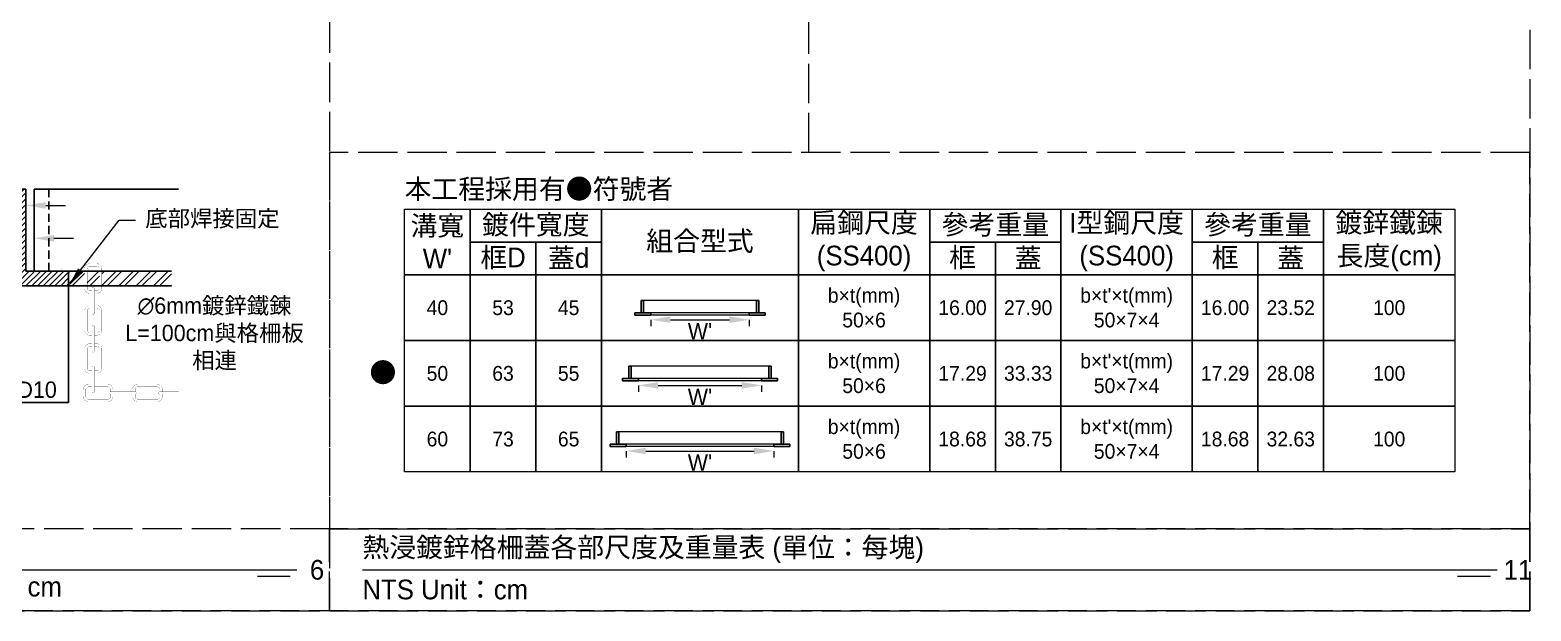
# Model space of a CAD drawing. Extents: x -2640 to 1802, y -2159 to 447.
# Drawn here: x -457 to 0.3, y -1114 to -937.1 of the extents above; entities that cross this region are included whole.
import ezdxf
from ezdxf import colors
from ezdxf.entities.mleader import LeaderData, LeaderLine
from ezdxf.math import Vec2, Vec3

# ---------------------------------------------------------------- set-up
doc = ezdxf.new("R2010")
doc.units = 0
doc.header["$MEASUREMENT"] = 0
doc.linetypes.add('ACAD_ISO02W100', pattern=[15, 12, -3])
doc.linetypes.add('HIDDEN', pattern=[0.375, 0.25, -0.125])
for name, color, linetype, lineweight in [('一、1.基本-圖框', 7, 'Continuous', 20), ('二、1.繪圖-既有設施', 8, 'Continuous', 20), ('二、2.繪圖-施作項目', 181, 'Continuous', 30), ('二、6.繪圖-其他施作項目', 35, 'Continuous', 30)]:
    doc.layers.add(name, color=color, linetype=linetype, lineweight=lineweight)
doc.layers.add('一、4.基本-隱藏', color=9, linetype='ACAD_ISO02W100', lineweight=20, plot=False)
doc.layers.add('三、3.文字-註解文字', color=2, linetype='Continuous')
doc.styles.add('次圖名(詳圖)', font='MS PGothic.ttf', dxfattribs={"height": 6})
doc.styles.add('註解文字(詳圖)', font='MS PGothic.ttf', dxfattribs={"height": 5})
doc.dimstyles.new('註解文字(詳圖)', dxfattribs={"dimtxt": 5, "dimasz": 6, "dimexe": 2, "dimexo": 5, "dimgap": 1, "dimtad": 2, "dimzin": 0, "dimdsep": 46, "dimtxsty": '註解文字(詳圖)', "dimcen": 0.1, "dimclrd": 144, "dimclre": 144, "dimclrt": 256, "dimadec": 0, "dimazin": 0, "dimtfac": 1, "dimtofl": 0, "dimtmove": 0, "dimatfit": 3, "dimfxlon": 1, "dimtolj": 1, "dimtzin": 0, "dimlwd": -1, "dimlwe": -1, "dimarcsym": 1})

# ---------------------------------------------------------------- blocks, each defined once
blk = doc.blocks.new('_DotBlank')
at = {"color": 0, "linetype": 'ByBlock', "lineweight": -2}
blk.add_line((-0.5, 0), (-1, 0), dxfattribs=at)
blk.add_circle((0, 0), 0.5, dxfattribs=at)
blk = doc.blocks.new('*D59')
at = {"layer": 'Defpoints', "color": 0, "transparency": 16777216}
for p in [(-462.69, -985.5), (-458.19, -985.5), (-462.69, -990.5)]:
    blk.add_point(p, dxfattribs=at)
at = {"layer": '三、3.文字-註解文字', "color": 144, "transparency": 16777216}
for p, q in [((-468.69, -990.5), (-484.79, -990.5)), ((-462.69, -990.5), (-462.69, -992.5)), ((-458.19, -990.5), (-458.19, -992.5)), ((-452.19, -990.5), (-446.19, -990.5))]:
    blk.add_line(p, q, dxfattribs=at)
for points in [[(-468.69, -989.5), (-468.69, -991.5), (-462.69, -990.5)], [(-452.19, -989.5), (-452.19, -991.5), (-458.19, -990.5)]]:
    blk.add_solid(points, dxfattribs=at)
at = {"layer": '三、3.文字-註解文字', "transparency": 16777216, "insert": (-479.74, -994), "char_height": 5, "attachment_point": 5, "style": '註解文字(詳圖)'}
blk.add_mtext('\\A1;0.9', dxfattribs=at)
blk = doc.blocks.new('*D58')
at = {"layer": 'Defpoints', "color": 0, "transparency": 16777216}
for p in [(-458.19, -1000.19), (-458.19, -1000.5), (-455.69, -1000.19)]:
    blk.add_point(p, dxfattribs=at)
at = {"layer": '三、3.文字-註解文字', "color": 144, "transparency": 16777216}
for p, q in [((-464.19, -1000.5), (-480.32, -1000.5)), ((-458.19, -1000.5), (-458.19, -1002.5)), ((-455.69, -1000.5), (-455.69, -1002.5)), ((-449.69, -1000.5), (-443.69, -1000.5))]:
    blk.add_line(p, q, dxfattribs=at)
for points in [[(-464.19, -999.5), (-464.19, -1001.5), (-458.19, -1000.5)], [(-449.69, -999.5), (-449.69, -1001.5), (-455.69, -1000.5)]]:
    blk.add_solid(points, dxfattribs=at)
at = {"layer": '三、3.文字-註解文字', "transparency": 16777216, "insert": (-475.26, -1004), "char_height": 5, "attachment_point": 5, "style": '註解文字(詳圖)'}
blk.add_mtext('\\A1;0.5', dxfattribs=at)
blk = doc.blocks.new('*D74')
at = {"layer": 'Defpoints', "color": 0, "transparency": 16777216}
for p in [(-267.85, -1023.88), (-237.85, -1023.88), (-237.85, -1025.29)]:
    blk.add_point(p, dxfattribs=at)
at = {"layer": '三、3.文字-註解文字', "color": 144, "transparency": 16777216}
for p, q in [((-267.85, -1025.29), (-267.85, -1027.29)), ((-261.85, -1025.29), (-243.85, -1025.29)), ((-237.85, -1025.29), (-237.85, -1027.29))]:
    blk.add_line(p, q, dxfattribs=at)
for points in [[(-261.85, -1024.29), (-261.85, -1026.29), (-267.85, -1025.29)], [(-243.85, -1024.29), (-243.85, -1026.29), (-237.85, -1025.29)]]:
    blk.add_solid(points, dxfattribs=at)
at = {"layer": '三、3.文字-註解文字', "transparency": 16777216, "insert": (-252.85, -1028.79), "char_height": 5, "attachment_point": 5, "style": '註解文字(詳圖)'}
blk.add_mtext("\\A1;W'", dxfattribs=at)
blk = doc.blocks.new('*D78')
at = {"layer": 'Defpoints', "color": 0, "transparency": 16777216}
for p in [(-271.6, -1043.88), (-234.1, -1043.88), (-234.1, -1045.29)]:
    blk.add_point(p, dxfattribs=at)
at = {"layer": '三、3.文字-註解文字', "color": 144, "transparency": 16777216}
for p, q in [((-271.6, -1045.29), (-271.6, -1047.29)), ((-265.6, -1045.29), (-240.1, -1045.29)), ((-234.1, -1045.29), (-234.1, -1047.29))]:
    blk.add_line(p, q, dxfattribs=at)
for points in [[(-265.6, -1044.29), (-265.6, -1046.29), (-271.6, -1045.29)], [(-240.1, -1044.29), (-240.1, -1046.29), (-234.1, -1045.29)]]:
    blk.add_solid(points, dxfattribs=at)
at = {"layer": '三、3.文字-註解文字', "transparency": 16777216, "insert": (-252.85, -1048.79), "char_height": 5, "attachment_point": 5, "style": '註解文字(詳圖)'}
blk.add_mtext("\\A1;W'", dxfattribs=at)
blk = doc.blocks.new('*D79')
at = {"layer": 'Defpoints', "color": 0, "transparency": 16777216}
for p in [(-275.35, -1063.88), (-230.35, -1063.88), (-230.35, -1065.29)]:
    blk.add_point(p, dxfattribs=at)
at = {"layer": '三、3.文字-註解文字', "color": 144, "transparency": 16777216}
for p, q in [((-275.35, -1065.29), (-275.35, -1067.29)), ((-269.35, -1065.29), (-236.35, -1065.29)), ((-230.35, -1065.29), (-230.35, -1067.29))]:
    blk.add_line(p, q, dxfattribs=at)
for points in [[(-269.35, -1064.29), (-269.35, -1066.29), (-275.35, -1065.29)], [(-236.35, -1064.29), (-236.35, -1066.29), (-230.35, -1065.29)]]:
    blk.add_solid(points, dxfattribs=at)
at = {"layer": '三、3.文字-註解文字', "transparency": 16777216, "insert": (-252.85, -1068.79), "char_height": 5, "attachment_point": 5, "style": '註解文字(詳圖)'}
blk.add_mtext("\\A1;W'", dxfattribs=at)

msp = doc.modelspace()

# ---------------------------------------------------------------- hatches: boundary and pattern name
at = {"layer": '二、2.繪圖-施作項目'}
h = msp.add_hatch(dxfattribs=at)
h.set_pattern_fill('ANSI31', color=256, scale=10)
h.set_pattern_definition([(45, (-409.7585, 28.7088), (-0.8838835, 0.8838835), [])])
h.paths.add_polyline_path([(-462.693, -1010.5), (-477.693, -1010.5), (-477.693, -1015), (-445.193, -1015), (-445.193, -1010.5), (-458.193, -1010.5), (-458.193, -985.5), (-462.693, -985.5)])
at = {"layer": '二、6.繪圖-其他施作項目'}
h = msp.add_hatch(dxfattribs=at)
h.set_pattern_fill('ANSI32', color=256, scale=10)
h.set_pattern_definition([(45, (-409.7585, 28.709), (-2.65165, 2.65165), []), (45, (-407.9907, 28.709), (-2.65165, 2.65165), [])])
h.paths.add_polyline_path([(-435.818, -1010.5), (-439.568, -1010.5), (-439.568, -1015), (-435.818, -1015)])
h.paths.add_polyline_path([(-440.318, -1010.5), (-445.193, -1010.5), (-445.193, -1015), (-440.318, -1015)])
h.paths.add_polyline_path([(-413.828, -1015), (-413.828, -1010.5), (-435.068, -1010.5), (-435.068, -1015)])

# ---------------------------------------------------------------- linework, layer by layer
at = {"layer": '一、1.基本-圖框'}
for points in [[(-342.847, -991.663), (-322.847, -991.663), (-322.847, -1011.663), (-342.847, -1011.663)], [(-342.847, -991.663), (-22.847, -991.663), (-22.847, -1071.663), (-342.847, -1071.663)], [(-322.847, -991.663), (-282.847, -991.663), (-282.847, -1001.663), (-322.847, -1001.663)], [(-282.847, -991.663), (-222.847, -991.663), (-222.847, -1011.663), (-282.847, -1011.663)], [(-222.847, -991.663), (-182.847, -991.663), (-182.847, -1011.663), (-222.847, -1011.663)], [(-182.847, -991.663), (-142.847, -991.663), (-142.847, -1001.663), (-182.847, -1001.663)], [(-142.847, -991.663), (-102.847, -991.663), (-102.847, -1011.663), (-142.847, -1011.663)], [(-102.847, -991.663), (-62.847, -991.663), (-62.847, -1001.663), (-102.847, -1001.663)], [(-62.847, -991.663), (-22.847, -991.663), (-22.847, -1011.663), (-62.847, -1011.663)], [(-322.847, -1001.663), (-302.847, -1001.663), (-302.847, -1011.663), (-322.847, -1011.663)], [(-302.847, -1001.663), (-282.847, -1001.663), (-282.847, -1011.663), (-302.847, -1011.663)], [(-182.847, -1001.663), (-162.847, -1001.663), (-162.847, -1011.663), (-182.847, -1011.663)], [(-162.847, -1001.663), (-142.847, -1001.663), (-142.847, -1011.663), (-162.847, -1011.663)], [(-102.847, -1001.663), (-82.847, -1001.663), (-82.847, -1011.663), (-102.847, -1011.663)], [(-82.847, -1001.663), (-62.847, -1001.663), (-62.847, -1011.663), (-82.847, -1011.663)], [(-342.847, -1011.663), (-322.847, -1011.663), (-322.847, -1031.663), (-342.847, -1031.663)], [(-322.847, -1011.663), (-302.847, -1011.663), (-302.847, -1031.663), (-322.847, -1031.663)], [(-302.847, -1011.663), (-282.847, -1011.663), (-282.847, -1031.663), (-302.847, -1031.663)], [(-282.847, -1011.663), (-222.847, -1011.663), (-222.847, -1031.663), (-282.847, -1031.663)], [(-222.847, -1011.663), (-182.847, -1011.663), (-182.847, -1031.663), (-222.847, -1031.663)], [(-182.847, -1011.663), (-162.847, -1011.663), (-162.847, -1031.663), (-182.847, -1031.663)], [(-162.847, -1011.663), (-142.847, -1011.663), (-142.847, -1031.663), (-162.847, -1031.663)], [(-142.847, -1011.663), (-102.847, -1011.663), (-102.847, -1031.663), (-142.847, -1031.663)], [(-102.847, -1011.663), (-82.847, -1011.663), (-82.847, -1031.663), (-102.847, -1031.663)], [(-82.847, -1011.663), (-62.847, -1011.663), (-62.847, -1031.663), (-82.847, -1031.663)], [(-62.847, -1011.663), (-22.847, -1011.663), (-22.847, -1031.663), (-62.847, -1031.663)], [(-342.847, -1031.663), (-322.847, -1031.663), (-322.847, -1051.663), (-342.847, -1051.663)], [(-322.847, -1031.663), (-302.847, -1031.663), (-302.847, -1051.663), (-322.847, -1051.663)], [(-302.847, -1031.663), (-282.847, -1031.663), (-282.847, -1051.663), (-302.847, -1051.663)], [(-282.847, -1031.663), (-222.847, -1031.663), (-222.847, -1051.663), (-282.847, -1051.663)], [(-222.847, -1031.663), (-182.847, -1031.663), (-182.847, -1051.663), (-222.847, -1051.663)], [(-182.847, -1031.663), (-162.847, -1031.663), (-162.847, -1051.663), (-182.847, -1051.663)], [(-162.847, -1031.663), (-142.847, -1031.663), (-142.847, -1051.663), (-162.847, -1051.663)], [(-142.847, -1031.663), (-102.847, -1031.663), (-102.847, -1051.663), (-142.847, -1051.663)], [(-102.847, -1031.663), (-82.847, -1031.663), (-82.847, -1051.663), (-102.847, -1051.663)], [(-82.847, -1031.663), (-62.847, -1031.663), (-62.847, -1051.663), (-82.847, -1051.663)], [(-62.847, -1031.663), (-22.847, -1031.663), (-22.847, -1051.663), (-62.847, -1051.663)], [(-342.847, -1051.663), (-322.847, -1051.663), (-322.847, -1071.663), (-342.847, -1071.663)], [(-322.847, -1051.663), (-302.847, -1051.663), (-302.847, -1071.663), (-322.847, -1071.663)], [(-302.847, -1051.663), (-282.847, -1051.663), (-282.847, -1071.663), (-302.847, -1071.663)], [(-282.847, -1051.663), (-222.847, -1051.663), (-222.847, -1071.663), (-282.847, -1071.663)], [(-222.847, -1051.663), (-182.847, -1051.663), (-182.847, -1071.663), (-222.847, -1071.663)], [(-182.847, -1051.663), (-162.847, -1051.663), (-162.847, -1071.663), (-182.847, -1071.663)], [(-162.847, -1051.663), (-142.847, -1051.663), (-142.847, -1071.663), (-162.847, -1071.663)], [(-142.847, -1051.663), (-102.847, -1051.663), (-102.847, -1071.663), (-142.847, -1071.663)], [(-102.847, -1051.663), (-82.847, -1051.663), (-82.847, -1071.663), (-102.847, -1071.663)], [(-82.847, -1051.663), (-62.847, -1051.663), (-62.847, -1071.663), (-82.847, -1071.663)], [(-62.847, -1051.663), (-22.847, -1051.663), (-22.847, -1071.663), (-62.847, -1071.663)]]:
    msp.add_lwpolyline(points, close=True, dxfattribs=at)
at = {"layer": '一、4.基本-隱藏'}
for points in [[(-780, -607), (0, -607), (0, -1114), (-780, -1114)], [(-219.693, -607), (0, -607), (0, -974.326), (-219.693, -974.326)], [(-545.693, -932), (-365.693, -932), (-365.693, -1089), (-545.693, -1089)], [(0, -974.326), (-365.693, -974.326), (-365.693, -1089), (0, -1089)], [(-545.693, -1114), (-365.693, -1114), (-365.693, -1089), (-545.693, -1089)], [(-365.693, -1114), (0, -1114), (0, -1089), (-365.693, -1089)]]:
    msp.add_lwpolyline(points, close=True, dxfattribs=at)
at = {"layer": '三、3.文字-註解文字'}
for points in [[(-535.693, -1101.5), (-375.693, -1101.5)], [(-355.693, -1101.5), (-10, -1101.5)], [(-377.693, -1103.5), (-387.693, -1103.5)], [(-12, -1103.5), (-22, -1103.5)]]:
    msp.add_lwpolyline(points, dxfattribs=at)
at = {"layer": '二、1.繪圖-既有設施'}
for points in [[(-235.597, -1019.451), (-270.097, -1019.451)], [(-237.847, -1023.201), (-267.847, -1023.201)], [(-237.847, -1023.876), (-267.847, -1023.876)], [(-231.847, -1039.451), (-273.847, -1039.451)], [(-234.097, -1043.201), (-271.597, -1043.201)], [(-234.097, -1043.876), (-271.597, -1043.876)], [(-228.097, -1059.451), (-277.597, -1059.451)], [(-230.347, -1063.201), (-275.347, -1063.201)], [(-230.347, -1063.876), (-275.347, -1063.876)]]:
    msp.add_lwpolyline(points, dxfattribs=at)
at = {"layer": '二、2.繪圖-施作項目'}
msp.add_lwpolyline([(-458.193, -985.5), (-462.693, -985.5), (-462.693, -1010.5), (-477.693, -1010.5), (-477.693, -1015), (-445.193, -1015), (-445.193, -1010.5), (-458.193, -1010.5)], close=True, dxfattribs=at)
for points in [[(-445.193, -1015), (-445.193, -1050.5)], [(-270.772, -1019.451), (-270.772, -1023.201)], [(-270.097, -1019.451), (-270.772, -1019.451)], [(-270.097, -1019.451), (-270.097, -1023.201)], [(-235.597, -1019.451), (-235.597, -1023.201)], [(-234.922, -1019.451), (-235.597, -1019.451)], [(-234.922, -1019.451), (-234.922, -1023.201)], [(-272.722, -1023.201), (-272.722, -1023.876)], [(-267.847, -1023.201), (-272.722, -1023.201)], [(-267.847, -1023.876), (-272.722, -1023.876)], [(-267.847, -1023.201), (-267.847, -1023.876)], [(-237.847, -1023.201), (-237.847, -1023.876)], [(-232.972, -1023.201), (-237.847, -1023.201)], [(-232.972, -1023.876), (-237.847, -1023.876)], [(-232.972, -1023.201), (-232.972, -1023.876)], [(-274.522, -1039.451), (-274.522, -1043.201)], [(-273.847, -1039.451), (-274.522, -1039.451)], [(-273.847, -1039.451), (-273.847, -1043.201)], [(-231.847, -1039.451), (-231.847, -1043.201)], [(-231.172, -1039.451), (-231.847, -1039.451)], [(-231.172, -1039.451), (-231.172, -1043.201)], [(-276.472, -1043.201), (-276.472, -1043.876)], [(-271.597, -1043.201), (-276.472, -1043.201)], [(-271.597, -1043.876), (-276.472, -1043.876)], [(-271.597, -1043.201), (-271.597, -1043.876)], [(-234.097, -1043.201), (-234.097, -1043.876)], [(-229.222, -1043.201), (-234.097, -1043.201)], [(-229.222, -1043.876), (-234.097, -1043.876)], [(-229.222, -1043.201), (-229.222, -1043.876)], [(-445.193, -1050.5), (-527.98, -1050.5)], [(-278.272, -1059.451), (-278.272, -1063.201)], [(-277.597, -1059.451), (-278.272, -1059.451)], [(-277.597, -1059.451), (-277.597, -1063.201)], [(-228.097, -1059.451), (-228.097, -1063.201)], [(-227.422, -1059.451), (-228.097, -1059.451)], [(-227.422, -1059.451), (-227.422, -1063.201)], [(-280.222, -1063.201), (-280.222, -1063.876)], [(-275.347, -1063.201), (-280.222, -1063.201)], [(-275.347, -1063.876), (-280.222, -1063.876)], [(-275.347, -1063.201), (-275.347, -1063.876)], [(-230.347, -1063.201), (-230.347, -1063.876)], [(-225.472, -1063.201), (-230.347, -1063.201)], [(-225.472, -1063.876), (-230.347, -1063.876)], [(-225.472, -1063.201), (-225.472, -1063.876)]]:
    msp.add_lwpolyline(points, dxfattribs=at)
at = {"layer": '二、6.繪圖-其他施作項目'}
for points in [[(-455.693, -1010.5), (-455.693, -985.5)], [(-455.693, -985.5), (-411.693, -985.5)], [(-445.193, -1010.5), (-413.828, -1010.5)], [(-445.193, -1015), (-413.828, -1015)]]:
    msp.add_lwpolyline(points, dxfattribs=at)
at = {"layer": '二、6.繪圖-其他施作項目', "linetype": 'HIDDEN', "ltscale": 10}
msp.add_lwpolyline([(-451.193, -985.5), (-451.193, -1010.5)], dxfattribs=at)
at = {"layer": '二、6.繪圖-其他施作項目', "const_width": 0.05}
for points in [[(-439.568, -1009.75), (-447.068, -1009.75, 1), (-447.068, -1010.5), (-439.568, -1010.5, 1)], [(-438.068, -1015.75), (-438.068, -1023.25, 1), (-437.318, -1023.25), (-437.318, -1015.75, 1)], [(-438.068, -1027.375), (-438.068, -1034.875, 1), (-437.318, -1034.875), (-437.318, -1027.375, 1)], [(-438.068, -1039.75), (-438.068, -1047.25, 1), (-437.318, -1047.25), (-437.318, -1039.75, 1)], [(-432.443, -1048), (-424.943, -1048, 1), (-424.943, -1047.25), (-432.443, -1047.25, 1)]]:
    msp.add_lwpolyline(points, format="xyb", close=True, dxfattribs=at)
for points in [[(-440.318, -1009.75, -0.4142136), (-438.818, -1008.25), (-436.568, -1008.25, -0.4142136), (-435.068, -1009.75), (-435.068, -1015.75, -0.4142136), (-436.568, -1017.25), (-437.318, -1017.25)], [(-438.068, -1017.25), (-438.818, -1017.25, -0.4142136), (-440.318, -1015.75), (-440.318, -1010.5)], [(-439.568, -1009.75, -0.4142136), (-438.818, -1009), (-436.568, -1009, -0.4142136), (-435.818, -1009.75), (-435.818, -1015.75, -0.4142136), (-436.568, -1016.5), (-437.318, -1016.5)], [(-438.818, -1016.5, -0.4142136), (-439.568, -1015.75), (-439.568, -1010.5)], [(-438.068, -1030), (-438.818, -1030, -0.4142136), (-440.318, -1028.5), (-440.318, -1022.5, -0.4142136), (-438.818, -1021), (-438.068, -1021)], [(-438.818, -1029.25, -0.4142136), (-439.568, -1028.5), (-439.568, -1022.5, -0.4142136), (-438.818, -1021.75), (-438.068, -1021.75)], [(-437.318, -1021), (-436.568, -1021, -0.4142136), (-435.068, -1022.5), (-435.068, -1028.5, -0.4142136), (-436.568, -1030), (-437.318, -1030)], [(-437.318, -1021.75), (-436.568, -1021.75, -0.4142136), (-435.818, -1022.5), (-435.818, -1028.5, -0.4142136), (-436.568, -1029.25), (-437.318, -1029.25)], [(-438.068, -1041.625), (-438.818, -1041.625, -0.4142136), (-440.318, -1040.125), (-440.318, -1034.125, -0.4142136), (-438.818, -1032.625), (-438.068, -1032.625)], [(-438.818, -1040.875, -0.4142136), (-439.568, -1040.125), (-439.568, -1034.125, -0.4142136), (-438.818, -1033.375), (-438.068, -1033.375)], [(-437.318, -1032.625), (-436.568, -1032.625, -0.4142136), (-435.068, -1034.125), (-435.068, -1040.125, -0.4142136), (-436.568, -1041.625), (-437.318, -1041.625)], [(-437.318, -1033.375), (-436.568, -1033.375, -0.4142136), (-435.818, -1034.125), (-435.818, -1040.125, -0.4142136), (-436.568, -1040.875), (-437.318, -1040.875)], [(-431.693, -1048), (-431.693, -1048.75, -0.4142136), (-433.193, -1050.25), (-439.193, -1050.25, -0.4142136), (-440.693, -1048.75), (-440.693, -1046.5, -0.4142136), (-439.193, -1045), (-438.068, -1045)], [(-432.443, -1048.75, -0.4142136), (-433.193, -1049.5), (-439.193, -1049.5, -0.4142136), (-439.943, -1048.75), (-439.943, -1046.5, -0.4142136), (-439.193, -1045.75), (-438.068, -1045.75)], [(-437.318, -1045), (-433.193, -1045, -0.4142136), (-431.693, -1046.5), (-431.693, -1047.25)], [(-437.318, -1045.75), (-433.193, -1045.75, -0.4142136), (-432.443, -1046.5), (-432.443, -1047.25)], [(-425.693, -1047.25), (-425.693, -1046.5, -0.4142136), (-424.193, -1045), (-418.193, -1045, -0.4142136), (-416.693, -1046.5), (-416.693, -1047.25)], [(-424.943, -1047.25), (-424.943, -1046.5, -0.4142136), (-424.193, -1045.75), (-418.193, -1045.75, -0.4142136), (-417.443, -1046.5), (-417.443, -1047.25)], [(-411.693, -1047.25), (-417.443, -1047.25, 1), (-417.443, -1048), (-411.693, -1048)], [(-416.693, -1048), (-416.693, -1048.75, -0.4142136), (-418.193, -1050.25), (-424.193, -1050.25, -0.4142136), (-425.693, -1048.75), (-425.693, -1048)], [(-417.443, -1048.75, -0.4142136), (-418.193, -1049.5), (-424.193, -1049.5, -0.4142136), (-424.943, -1048.75), (-424.943, -1048)]]:
    msp.add_lwpolyline(points, format="xyb", dxfattribs=at)
for points in [[(-438.068, -1016.5), (-438.818, -1016.5)], [(-438.068, -1029.25), (-438.818, -1029.25)], [(-438.068, -1040.875), (-438.818, -1040.875)], [(-432.443, -1048), (-432.443, -1048.75)], [(-417.443, -1048), (-417.443, -1048.75)]]:
    msp.add_lwpolyline(points, dxfattribs=at)

# ---------------------------------------------------------------- texts
at = {"layer": '一、1.基本-圖框', "char_height": 6, "attachment_point": 5, "style": '註解文字(詳圖)'}
for s, width, insert in [('扁鋼尺度\\P(SS400)', 35.26712, (-202.847, -1001.663)), ('I型鋼尺度\\P(SS400)', 36.9324, (-122.847, -1001.663)), ('{\\fMS PGothic|b0|i0|c128|p34;鍍鋅鐵鍊長度}(cm)', 35.26712, (-42.847, -1001.663)), ("{\\fMS PGothic|b0|i0|c128|p34;溝寬\\P}W'", 22.09955, (-332.847, -1001.663)), ('鍍件寬度', 35.26712, (-302.847, -996.663)), ('參考重量', 35.26712, (-162.847, -996.663)), ('參考重量', 35.26712, (-82.847, -996.663)), ('組合型式', 35.26712, (-252.847, -1001.663)), ('框D', 35.26712, (-312.847, -1006.663)), ('蓋d', 35.26712, (-292.847, -1006.663)), ('框', 35.26712, (-172.847, -1006.663)), ('蓋', 35.26712, (-152.847, -1006.663)), ('框', 35.26712, (-92.847, -1006.663)), ('蓋', 35.26712, (-72.847, -1006.663))]:
    msp.add_mtext_dynamic_manual_height_columns(s, width=width, gutter_width=30, heights=[0], dxfattribs=dict(at, insert=insert))
at = {"layer": '三、3.文字-註解文字'}
for s, width, gutter_width, insert, char_height, attachment_point, style in [('{\\fMS PGothic|b0|i0|c128|p34;本工程採用有●符號者}', 89.58136, 30, (-342.847, -989.163), 6, 7, '次圖名(詳圖)'), ('{\\fMS PGothic|b0|i0|c128|p34;∅6mm鍍鋅鐵鍊L=100cm與格柵板相連}', 56.74547, 30, (-400.736, -1029.596), 5, 5, '次圖名(詳圖)'), ('40', 9.06048, 30, (-332.847, -1021.663), 4.5, 5, '註解文字(詳圖)'), ('53', 9.06048, 30, (-312.847, -1021.663), 4.5, 5, '註解文字(詳圖)'), ('45', 9.06048, 30, (-292.847, -1021.663), 4.5, 5, '註解文字(詳圖)'), ('{\\fMS PGothic|b0|i0|c128|p34;b×t(mm)\\P50×6}', 53.3682, 30, (-202.847, -1021.663), 4.5, 5, '註解文字(詳圖)'), ('16.00', 9.06048, 30, (-172.847, -1021.663), 4.5, 5, '註解文字(詳圖)'), ('27.90', 9.06048, 30, (-152.847, -1021.663), 4.5, 5, '註解文字(詳圖)'), ("{\\fMS PGothic|b0|i0|c128|p34;b×t}'{\\fMS PGothic|b0|i0|c128|p34;×t(mm)\\P50×}7{\\fMS PGothic|b0|i0|c128|p34;×}4", 53.73049, 30, (-122.847, -1021.663), 4.5, 5, '註解文字(詳圖)'), ('16.00', 9.06048, 30, (-92.847, -1021.663), 4.5, 5, '註解文字(詳圖)'), ('23.52', 9.06048, 30, (-72.847, -1021.663), 4.5, 5, '註解文字(詳圖)'), ('100', 9.06048, 30, (-42.847, -1021.663), 4.5, 5, '註解文字(詳圖)'), ('{\\fMS PGothic|b0|i0|c128|p34;●}', 9.0506, 30, (-345.347, -1041.663), 6, 6, '次圖名(詳圖)'), ('b×t(mm)\\P50×6', 53.3682, 30, (-202.847, -1041.663), 4.5, 5, '註解文字(詳圖)'), ("{\\fMS PGothic|b0|i0|c128|p34;b×t}'{\\fMS PGothic|b0|i0|c128|p34;×t(mm)\\P50×}7{\\fMS PGothic|b0|i0|c128|p34;×}4", 53.73049, 30, (-122.847, -1041.663), 4.5, 5, '註解文字(詳圖)'), ('50', 9.06048, 30, (-332.847, -1041.663), 4.5, 5, '註解文字(詳圖)'), ('63', 9.06048, 30, (-312.847, -1041.663), 4.5, 5, '註解文字(詳圖)'), ('55', 9.06048, 30, (-292.847, -1041.663), 4.5, 5, '註解文字(詳圖)'), ('17.29', 9.06048, 30, (-172.847, -1041.663), 4.5, 5, '註解文字(詳圖)'), ('33.33', 9.06048, 30, (-152.847, -1041.663), 4.5, 5, '註解文字(詳圖)'), ('17.29', 9.06048, 30, (-92.847, -1041.663), 4.5, 5, '註解文字(詳圖)'), ('28.08', 9.06048, 30, (-72.847, -1041.663), 4.5, 5, '註解文字(詳圖)'), ('100', 9.06048, 30, (-42.847, -1041.663), 4.5, 5, '註解文字(詳圖)'), ('b×t(mm)\\P50×6', 53.3682, 30, (-202.847, -1061.663), 4.5, 5, '註解文字(詳圖)'), ("{\\fMS PGothic|b0|i0|c128|p34;b×t}'{\\fMS PGothic|b0|i0|c128|p34;×t(mm)\\P50×}7{\\fMS PGothic|b0|i0|c128|p34;×}4", 53.73049, 30, (-122.847, -1061.663), 4.5, 5, '註解文字(詳圖)'), ('60', 9.06048, 30, (-332.847, -1061.663), 4.5, 5, '註解文字(詳圖)'), ('73', 9.06048, 30, (-312.847, -1061.663), 4.5, 5, '註解文字(詳圖)'), ('65', 9.06048, 30, (-292.847, -1061.663), 4.5, 5, '註解文字(詳圖)'), ('18.68', 9.06048, 30, (-172.847, -1061.663), 4.5, 5, '註解文字(詳圖)'), ('38.75', 9.06048, 30, (-152.847, -1061.663), 4.5, 5, '註解文字(詳圖)'), ('18.68', 9.06048, 30, (-92.847, -1061.663), 4.5, 5, '註解文字(詳圖)'), ('32.63', 9.06048, 30, (-72.847, -1061.663), 4.5, 5, '註解文字(詳圖)'), ('100', 9.06048, 30, (-42.847, -1061.663), 4.5, 5, '註解文字(詳圖)'), ('熱浸鍍鋅格柵蓋各部尺度及重量表 (單位：每塊)', 178.77603, 15, (-355.693, -1095.5), 6, 4, '次圖名(詳圖)'), ('6', 3, 15, (-371.693, -1101.5), 6, 4, '次圖名(詳圖)'), ('11', 3, 15, (-8, -1101.5), 6, 4, '次圖名(詳圖)'), ('{\\fMS PGothic|b0|i0|c128|p34;A1(1:}2{\\fMS PGothic|b0|i0|c128|p34;) A3(1:}4{\\fMS PGothic|b0|i0|c128|p34;) Unit：cm}', 93.26158, 15, (-535.693, -1107.5), 6, 4, '次圖名(詳圖)'), ('NTS{\\fMS PGothic|b0|i0|c128|p34; Unit：cm}', 93.26158, 15, (-355.693, -1107.5), 6, 4, '次圖名(詳圖)')]:
    msp.add_mtext_dynamic_manual_height_columns(s, width=width, gutter_width=gutter_width, heights=[0], dxfattribs=dict(at, insert=insert, char_height=char_height, attachment_point=attachment_point, style=style))

# ---------------------------------------------------------------- dimensions: what is measured, and where the dimension line sits
for p1, p2, distance, text, picture, middle in [((-458.193, -985.5), (-462.693, -985.5), 5, '0.9', '*D59', (-479.742, -994)), ((-455.693, -1000.187), (-458.193, -1000.187), 0.313, '0.5', '*D58', (-475.256, -1004))]:
    dim = msp.add_aligned_dim(p1=p1, p2=p2, distance=distance, text=text, dimstyle='註解文字(詳圖)', dxfattribs=at)
    dim.commit()
    dim.dimension.update_dxf_attribs({"geometry": picture, "text_midpoint": middle})
for base, p1, p2, picture, middle in [((-237.847, -1025.291), (-267.847, -1023.876), (-237.847, -1023.876), '*D74', (-252.847, -1028.791)), ((-234.097, -1045.291), (-271.597, -1043.876), (-234.097, -1043.876), '*D78', (-252.847, -1048.791)), ((-230.347, -1065.291), (-275.347, -1063.876), (-230.347, -1063.876), '*D79', (-252.847, -1068.791))]:
    dim = msp.add_linear_dim(base=base, p1=p1, p2=p2, text="W'", dimstyle='註解文字(詳圖)', dxfattribs=at)
    dim.commit()
    dim.dimension.update_dxf_attribs({"geometry": picture, "text_midpoint": middle})

# ---------------------------------------------------------------- leaders
ml = msp.add_multileader_mtext('Standard', dxfattribs=at)
ml.set_content('底部{\\fPMingLiU|b0|i0|c136|p18;焊}接固定', color=256, style='註解文字(詳圖)')
ml.set_leader_properties(color=144, linetype='ByLayer', lineweight=-1)
ml.build(insert=Vec2(0, 0))
ml.multileader.update_dxf_attribs({"dogleg_length": 5, "arrow_head_size": 6})
ctx = ml.context
ctx.base_point, ctx.char_height, ctx.arrow_head_size, ctx.landing_gap_size, ctx.plane_origin = Vec3(-424.85, -995.025), 5, 6, 3, Vec3(-445.193, -1015)
notes = []
notes.append((ctx, [(0, (1, 1, 0), (-429.85, -995.025), (1, 0), 5, [(0, [(-445.193, -1015)], 0, [])])]))
ctx.mtext.insert, ctx.mtext.flow_direction = Vec3(-421.85, -991.958), 5
ml = msp.add_multileader_mtext('Standard', dxfattribs=at)
ml.set_content('4-D10', color=256, style='註解文字(詳圖)')
ml.set_leader_properties(color=144, linetype='ByLayer', lineweight=-1)
ml.set_arrow_properties(name='DOTBLANK')
ml.build(insert=Vec2(0, 0))
ml.multileader.update_dxf_attribs({"dogleg_length": 5, "arrow_head_size": 6})
ctx = ml.context
ctx.base_point, ctx.char_height, ctx.arrow_head_size, ctx.landing_gap_size, ctx.plane_origin = Vec3(-469.613, -1046.601), 5, 6, 3, Vec3(-484.642, -1034.466)
notes.append((ctx, [(0, (1, 1, 0), (-474.613, -1046.601), (1, 0), 5, [(0, [(-485.446, -1033.509)], 0, [])])]))
ctx.mtext.insert, ctx.mtext.flow_direction = Vec3(-466.613, -1044.101), 5
for ctx, leaders in notes:
    for number, flags, end, landing, length, lines in leaders:
        leader = LeaderData()
        leader.index, (leader.has_last_leader_line, leader.has_dogleg_vector, leader.attachment_direction) = number, flags
        leader.last_leader_point, leader.dogleg_vector, leader.dogleg_length = Vec3(end), Vec3(landing), length
        for number, points, colour, breaks in lines:
            line = LeaderLine()
            line.index, line.vertices, line.color, line.breaks = number, Vec3.list(points), colors.encode_raw_color(colour), breaks
            leader.lines.append(line)
        ctx.leaders.append(leader)

doc.saveas('drawing.dxf')
